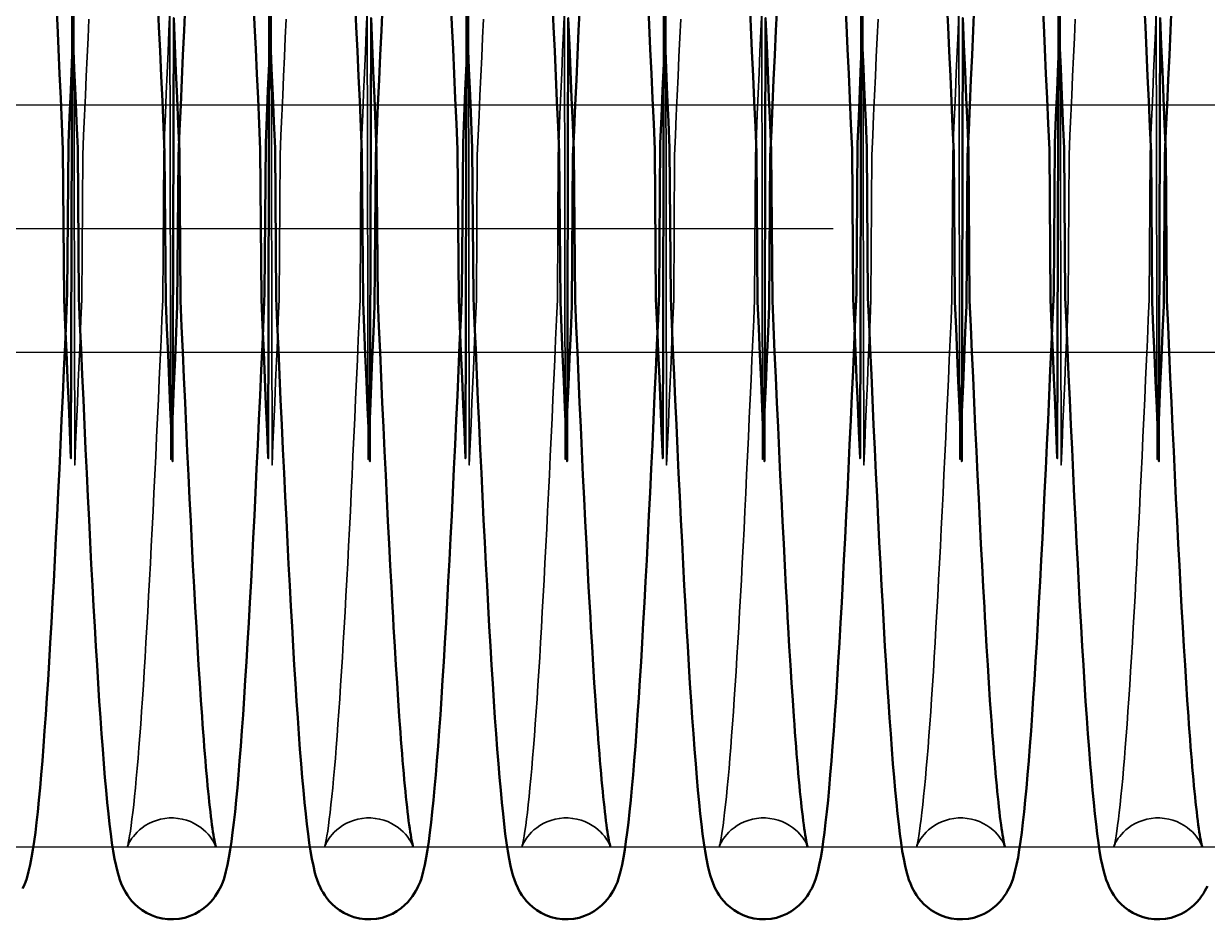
# Model space of a CAD drawing. Header units: millimetres. Extents: x 1448 to 104164, y -19509 to -89.
# Drawn here: x 54403.9 to 54499.5, y -3869 to -3796.6 of the extents above; entities that cross this region are included whole.
import ezdxf

# ---------------------------------------------------------------- set-up
doc = ezdxf.new("R2010")
doc.units = ezdxf.units.MM
doc.header["$LTSCALE"] = 60
doc.header["$MEASUREMENT"] = 0
doc.linetypes.add('CEN', pattern=[62, 60, -1, 0, -1])
doc.layers.get('0').update_dxf_attribs({"linetype": 'CONTINUOUS'})
doc.layers.add('cen', color=14, linetype='CONTINUOUS')
doc.layers.add('가려진 것(ISO)', color=7, linetype='CONTINUOUS', lineweight=35)
doc.layers.add('가시적인 것(ISO)', color=7, linetype='CONTINUOUS', lineweight=50)

# ---------------------------------------------------------------- blocks, each defined once
blk = doc.blocks.new('토션스프링 3')
at = {"layer": '가려진 것(ISO)', "flags": 128}
for points in [[(21462117.972, -50952889.177), (21462117.901, -50952890.697), (21462117.829, -50952892.235), (21462117.758, -50952893.791), (21462117.687, -50952895.368), (21462117.615, -50952896.964), (21462117.543, -50952898.577), (21462117.472, -50952900.205), (21462117.4, -50952911.846), (21462117.328, -50952913.499), (21462117.257, -50952915.16), (21462117.185, -50952916.829), (21462117.114, -50952918.503), (21462117.042, -50952920.18), (21462116.971, -50952921.859), (21462116.9, -50952923.544), (21462116.828, -50952925.233), (21462116.756, -50952888.925), (21462116.685, -50952890.618)], [(21462133.919, -50952889.177), (21462133.848, -50952890.697), (21462133.776, -50952892.235), (21462133.705, -50952893.791), (21462133.634, -50952895.368), (21462133.562, -50952896.964), (21462133.49, -50952898.577), (21462133.419, -50952900.205), (21462133.347, -50952911.846), (21462133.275, -50952913.499), (21462133.204, -50952915.16), (21462133.132, -50952916.829), (21462133.06, -50952918.503), (21462132.989, -50952920.18), (21462132.918, -50952921.859), (21462132.846, -50952923.544), (21462132.775, -50952925.233), (21462132.703, -50952888.925), (21462132.632, -50952890.618)], [(21462149.866, -50952889.177), (21462149.794, -50952890.697), (21462149.723, -50952892.235), (21462149.652, -50952893.791), (21462149.58, -50952895.368), (21462149.509, -50952896.964), (21462149.437, -50952898.577), (21462149.366, -50952900.205), (21462149.294, -50952911.846), (21462149.222, -50952913.499), (21462149.15, -50952915.16), (21462149.079, -50952916.829), (21462149.007, -50952918.503), (21462148.936, -50952920.18), (21462148.865, -50952921.859), (21462148.793, -50952923.543), (21462148.722, -50952925.233), (21462148.65, -50952888.925), (21462148.578, -50952890.618)], [(21462165.813, -50952889.177), (21462165.741, -50952890.697), (21462165.67, -50952892.234), (21462165.599, -50952893.791), (21462165.527, -50952895.368), (21462165.456, -50952896.964), (21462165.384, -50952898.577), (21462165.312, -50952900.205), (21462165.241, -50952911.846), (21462165.169, -50952913.499), (21462165.097, -50952915.16), (21462165.026, -50952916.829), (21462164.954, -50952918.502), (21462164.883, -50952920.18), (21462164.811, -50952921.859), (21462164.74, -50952923.543), (21462164.669, -50952925.233), (21462164.597, -50952888.925), (21462164.525, -50952890.618)], [(21462181.759, -50952889.177), (21462181.688, -50952890.697), (21462181.617, -50952892.234), (21462181.545, -50952893.791), (21462181.474, -50952895.368), (21462181.402, -50952896.964), (21462181.331, -50952898.577), (21462181.259, -50952900.205), (21462181.187, -50952911.846), (21462181.116, -50952913.499), (21462181.044, -50952915.16), (21462180.973, -50952916.829), (21462180.901, -50952918.502), (21462180.83, -50952920.179), (21462180.758, -50952921.859), (21462180.687, -50952923.543), (21462180.615, -50952925.233), (21462180.544, -50952888.925), (21462180.472, -50952890.618)], [(21462197.706, -50952889.177), (21462197.635, -50952890.697), (21462197.564, -50952892.234), (21462197.492, -50952893.791), (21462197.421, -50952895.368), (21462197.349, -50952896.964), (21462197.278, -50952898.577), (21462197.206, -50952900.205), (21462197.134, -50952911.846), (21462197.063, -50952913.499), (21462196.991, -50952915.16), (21462196.919, -50952916.829), (21462196.848, -50952918.502), (21462196.776, -50952920.179), (21462196.705, -50952921.858), (21462196.634, -50952923.543), (21462196.562, -50952925.233), (21462196.491, -50952888.925), (21462196.419, -50952890.618)], [(21462128.227, -50952956.08), (21462128.221, -50952956.062), (21462128.201, -50952956.006), (21462128.157, -50952955.903), (21462128.078, -50952955.744), (21462128.021, -50952955.64), (21462127.948, -50952955.52), (21462127.856, -50952955.383), (21462127.743, -50952955.231), (21462127.603, -50952955.064), (21462127.435, -50952954.888), (21462127.24, -50952954.707), (21462127.016, -50952954.528), (21462126.762, -50952954.356), (21462126.482, -50952954.197), (21462126.179, -50952954.057), (21462125.858, -50952953.939), (21462125.522, -50952953.85), (21462125.173, -50952953.789), (21462124.818, -50952953.758), (21462124.462, -50952953.76), (21462124.109, -50952953.793), (21462123.761, -50952953.858), (21462123.425, -50952953.95), (21462123.106, -50952954.069), (21462122.806, -50952954.212), (21462122.529, -50952954.372), (21462122.278, -50952954.546), (21462122.055, -50952954.725), (21462121.863, -50952954.905), (21462121.699, -50952955.081), (21462121.563, -50952955.245), (21462121.451, -50952955.396), (21462121.361, -50952955.531), (21462121.289, -50952955.651), (21462121.234, -50952955.752), (21462121.19, -50952955.838), (21462121.132, -50952955.965), (21462121.103, -50952956.042), (21462121.091, -50952956.076), (21462121.091, -50952956.075), (21462121.099, -50952956.044), (21462121.113, -50952955.986), (21462121.133, -50952955.904), (21462121.156, -50952955.8), (21462121.209, -50952955.537), (21462121.265, -50952955.209), (21462121.325, -50952954.819), (21462121.388, -50952954.37), (21462121.454, -50952953.864), (21462121.522, -50952953.304), (21462121.591, -50952952.691), (21462121.662, -50952952.029), (21462121.733, -50952951.319), (21462121.805, -50952950.565), (21462121.876, -50952949.768), (21462121.947, -50952948.932), (21462122.017, -50952948.053), (21462122.088, -50952947.131), (21462122.159, -50952946.167), (21462122.23, -50952945.161), (21462122.301, -50952944.117), (21462122.372, -50952943.034), (21462122.444, -50952941.915), (21462122.515, -50952940.761), (21462122.586, -50952939.573), (21462122.658, -50952938.353), (21462122.729, -50952937.102), (21462122.8, -50952935.821), (21462122.871, -50952934.507), (21462122.943, -50952933.16), (21462123.014, -50952931.784), (21462123.086, -50952930.379), (21462123.157, -50952928.947), (21462123.229, -50952927.491), (21462123.3, -50952926.011), (21462123.372, -50952924.51), (21462123.443, -50952922.988), (21462123.515, -50952921.449), (21462123.586, -50952919.894), (21462123.657, -50952918.321), (21462123.729, -50952916.728), (21462123.8, -50952915.118), (21462123.872, -50952913.492), (21462123.943, -50952911.852), (21462124.015, -50952900.201), (21462124.087, -50952898.539), (21462124.158, -50952896.87), (21462124.23, -50952895.196), (21462124.301, -50952893.517), (21462124.373, -50952891.836), (21462124.444, -50952890.155), (21462124.515, -50952888.47), (21462124.587, -50952924.781), (21462124.658, -50952923.091)], [(21462144.174, -50952956.08), (21462144.168, -50952956.062), (21462144.147, -50952956.006), (21462144.104, -50952955.903), (21462144.025, -50952955.744), (21462143.968, -50952955.64), (21462143.895, -50952955.52), (21462143.803, -50952955.383), (21462143.689, -50952955.231), (21462143.55, -50952955.064), (21462143.382, -50952954.888), (21462143.187, -50952954.707), (21462142.962, -50952954.528), (21462142.709, -50952954.356), (21462142.428, -50952954.197), (21462142.126, -50952954.057), (21462141.805, -50952953.939), (21462141.468, -50952953.85), (21462141.12, -50952953.789), (21462140.765, -50952953.758), (21462140.409, -50952953.76), (21462140.055, -50952953.793), (21462139.708, -50952953.858), (21462139.372, -50952953.95), (21462139.053, -50952954.069), (21462138.753, -50952954.212), (21462138.476, -50952954.372), (21462138.225, -50952954.546), (21462138.002, -50952954.725), (21462137.81, -50952954.905), (21462137.646, -50952955.081), (21462137.51, -50952955.245), (21462137.398, -50952955.396), (21462137.308, -50952955.531), (21462137.236, -50952955.651), (21462137.18, -50952955.752), (21462137.137, -50952955.838), (21462137.079, -50952955.965), (21462137.049, -50952956.042), (21462137.037, -50952956.076), (21462137.038, -50952956.075), (21462137.046, -50952956.044), (21462137.06, -50952955.986), (21462137.08, -50952955.904), (21462137.103, -50952955.8), (21462137.156, -50952955.537), (21462137.212, -50952955.209), (21462137.272, -50952954.819), (21462137.335, -50952954.37), (21462137.401, -50952953.864), (21462137.469, -50952953.304), (21462137.538, -50952952.691), (21462137.609, -50952952.029), (21462137.68, -50952951.32), (21462137.751, -50952950.565), (21462137.823, -50952949.769), (21462137.893, -50952948.932), (21462137.964, -50952948.053), (21462138.035, -50952947.131), (21462138.105, -50952946.167), (21462138.176, -50952945.162), (21462138.248, -50952944.117), (21462138.319, -50952943.034), (21462138.39, -50952941.915), (21462138.462, -50952940.761), (21462138.533, -50952939.573), (21462138.604, -50952938.353), (21462138.676, -50952937.102), (21462138.747, -50952935.821), (21462138.818, -50952934.507), (21462138.889, -50952933.161), (21462138.961, -50952931.784), (21462139.032, -50952930.379), (21462139.104, -50952928.948), (21462139.176, -50952927.491), (21462139.247, -50952926.011), (21462139.319, -50952924.51), (21462139.39, -50952922.988), (21462139.462, -50952921.449), (21462139.533, -50952919.894), (21462139.604, -50952918.321), (21462139.676, -50952916.728), (21462139.747, -50952915.118), (21462139.819, -50952913.492), (21462139.89, -50952911.852), (21462139.962, -50952900.201), (21462140.034, -50952898.54), (21462140.105, -50952896.871), (21462140.177, -50952895.196), (21462140.248, -50952893.517), (21462140.32, -50952891.836), (21462140.391, -50952890.154), (21462140.462, -50952888.47), (21462140.534, -50952924.781), (21462140.605, -50952923.091)], [(21462160.121, -50952956.08), (21462160.115, -50952956.062), (21462160.094, -50952956.006), (21462160.051, -50952955.903), (21462159.972, -50952955.744), (21462159.915, -50952955.64), (21462159.842, -50952955.52), (21462159.75, -50952955.383), (21462159.636, -50952955.231), (21462159.496, -50952955.064), (21462159.329, -50952954.888), (21462159.134, -50952954.707), (21462158.909, -50952954.528), (21462158.655, -50952954.356), (21462158.375, -50952954.197), (21462158.073, -50952954.057), (21462157.752, -50952953.939), (21462157.415, -50952953.85), (21462157.067, -50952953.789), (21462156.712, -50952953.758), (21462156.355, -50952953.76), (21462156.002, -50952953.793), (21462155.655, -50952953.858), (21462155.319, -50952953.951), (21462154.999, -50952954.069), (21462154.7, -50952954.212), (21462154.423, -50952954.372), (21462154.172, -50952954.546), (21462153.949, -50952954.725), (21462153.757, -50952954.905), (21462153.593, -50952955.081), (21462153.456, -50952955.245), (21462153.345, -50952955.396), (21462153.255, -50952955.531), (21462153.183, -50952955.651), (21462153.127, -50952955.752), (21462153.084, -50952955.838), (21462153.026, -50952955.965), (21462152.996, -50952956.042), (21462152.984, -50952956.076), (21462152.984, -50952956.075), (21462152.992, -50952956.044), (21462153.007, -50952955.986), (21462153.027, -50952955.904), (21462153.05, -50952955.8), (21462153.103, -50952955.537), (21462153.159, -50952955.208), (21462153.219, -50952954.819), (21462153.282, -50952954.37), (21462153.348, -50952953.864), (21462153.416, -50952953.304), (21462153.485, -50952952.691), (21462153.555, -50952952.029), (21462153.627, -50952951.32), (21462153.698, -50952950.565), (21462153.77, -50952949.769), (21462153.84, -50952948.932), (21462153.911, -50952948.053), (21462153.981, -50952947.131), (21462154.052, -50952946.167), (21462154.123, -50952945.162), (21462154.195, -50952944.117), (21462154.266, -50952943.035), (21462154.337, -50952941.915), (21462154.409, -50952940.761), (21462154.48, -50952939.573), (21462154.551, -50952938.353), (21462154.623, -50952937.102), (21462154.694, -50952935.821), (21462154.765, -50952934.507), (21462154.836, -50952933.161), (21462154.908, -50952931.784), (21462154.979, -50952930.38), (21462155.051, -50952928.948), (21462155.122, -50952927.491), (21462155.194, -50952926.011), (21462155.266, -50952924.51), (21462155.337, -50952922.988), (21462155.409, -50952921.449), (21462155.48, -50952919.893), (21462155.551, -50952918.32), (21462155.622, -50952916.728), (21462155.694, -50952915.118), (21462155.765, -50952913.492), (21462155.837, -50952911.853), (21462155.909, -50952900.201), (21462155.98, -50952898.54), (21462156.052, -50952896.871), (21462156.124, -50952895.196), (21462156.195, -50952893.516), (21462156.266, -50952891.835), (21462156.338, -50952890.154), (21462156.409, -50952888.469), (21462156.48, -50952924.781), (21462156.552, -50952923.091)], [(21462176.068, -50952956.08), (21462176.062, -50952956.062), (21462176.041, -50952956.006), (21462175.997, -50952955.903), (21462175.919, -50952955.744), (21462175.862, -50952955.64), (21462175.789, -50952955.52), (21462175.697, -50952955.383), (21462175.583, -50952955.231), (21462175.443, -50952955.064), (21462175.276, -50952954.888), (21462175.08, -50952954.707), (21462174.856, -50952954.528), (21462174.602, -50952954.356), (21462174.322, -50952954.197), (21462174.02, -50952954.057), (21462173.699, -50952953.939), (21462173.362, -50952953.85), (21462173.014, -50952953.789), (21462172.658, -50952953.758), (21462172.302, -50952953.76), (21462171.949, -50952953.793), (21462171.602, -50952953.858), (21462171.266, -50952953.951), (21462170.946, -50952954.069), (21462170.647, -50952954.212), (21462170.37, -50952954.373), (21462170.118, -50952954.546), (21462169.896, -50952954.725), (21462169.703, -50952954.905), (21462169.54, -50952955.081), (21462169.403, -50952955.245), (21462169.291, -50952955.396), (21462169.201, -50952955.531), (21462169.13, -50952955.651), (21462169.074, -50952955.753), (21462169.031, -50952955.838), (21462168.973, -50952955.965), (21462168.943, -50952956.042), (21462168.931, -50952956.076), (21462168.931, -50952956.075), (21462168.939, -50952956.044), (21462168.954, -50952955.986), (21462168.973, -50952955.904), (21462168.997, -50952955.8), (21462169.049, -50952955.536), (21462169.106, -50952955.208), (21462169.166, -50952954.818), (21462169.229, -50952954.369), (21462169.295, -50952953.864), (21462169.363, -50952953.303), (21462169.432, -50952952.691), (21462169.502, -50952952.029), (21462169.573, -50952951.32), (21462169.645, -50952950.566), (21462169.716, -50952949.769), (21462169.787, -50952948.932), (21462169.858, -50952948.053), (21462169.928, -50952947.131), (21462169.999, -50952946.167), (21462170.07, -50952945.162), (21462170.141, -50952944.118), (21462170.213, -50952943.035), (21462170.284, -50952941.916), (21462170.355, -50952940.761), (21462170.427, -50952939.573), (21462170.498, -50952938.353), (21462170.569, -50952937.102), (21462170.64, -50952935.821), (21462170.712, -50952934.507), (21462170.783, -50952933.161), (21462170.855, -50952931.785), (21462170.926, -50952930.38), (21462170.998, -50952928.948), (21462171.069, -50952927.492), (21462171.141, -50952926.011), (21462171.212, -50952924.51), (21462171.284, -50952922.988), (21462171.355, -50952921.449), (21462171.427, -50952919.893), (21462171.498, -50952918.32), (21462171.569, -50952916.728), (21462171.641, -50952915.118), (21462171.712, -50952913.492), (21462171.784, -50952911.853), (21462171.856, -50952900.201), (21462171.927, -50952898.54), (21462171.999, -50952896.871), (21462172.07, -50952895.196), (21462172.142, -50952893.516), (21462172.213, -50952891.835), (21462172.285, -50952890.154), (21462172.356, -50952888.469), (21462172.427, -50952924.781), (21462172.499, -50952923.091)], [(21462192.014, -50952956.08), (21462192.009, -50952956.062), (21462191.988, -50952956.006), (21462191.944, -50952955.903), (21462191.866, -50952955.744), (21462191.809, -50952955.64), (21462191.736, -50952955.52), (21462191.644, -50952955.383), (21462191.53, -50952955.231), (21462191.39, -50952955.064), (21462191.223, -50952954.888), (21462191.027, -50952954.707), (21462190.803, -50952954.528), (21462190.549, -50952954.356), (21462190.269, -50952954.197), (21462189.966, -50952954.057), (21462189.646, -50952953.939), (21462189.309, -50952953.85), (21462188.96, -50952953.789), (21462188.605, -50952953.758), (21462188.249, -50952953.76), (21462187.896, -50952953.793), (21462187.548, -50952953.858), (21462187.212, -50952953.951), (21462186.893, -50952954.069), (21462186.594, -50952954.212), (21462186.317, -50952954.373), (21462186.065, -50952954.546), (21462185.843, -50952954.725), (21462185.65, -50952954.906), (21462185.486, -50952955.081), (21462185.35, -50952955.245), (21462185.238, -50952955.396), (21462185.148, -50952955.531), (21462185.077, -50952955.651), (21462185.021, -50952955.753), (21462184.977, -50952955.838), (21462184.92, -50952955.965), (21462184.89, -50952956.042), (21462184.878, -50952956.076), (21462184.878, -50952956.075), (21462184.886, -50952956.044), (21462184.901, -50952955.987), (21462184.92, -50952955.904), (21462184.943, -50952955.8), (21462184.996, -50952955.536), (21462185.053, -50952955.208), (21462185.113, -50952954.818), (21462185.176, -50952954.369), (21462185.242, -50952953.863), (21462185.31, -50952953.303), (21462185.379, -50952952.691), (21462185.449, -50952952.029), (21462185.52, -50952951.32), (21462185.592, -50952950.566), (21462185.663, -50952949.769), (21462185.734, -50952948.932), (21462185.804, -50952948.053), (21462185.875, -50952947.132), (21462185.946, -50952946.168), (21462186.017, -50952945.162), (21462186.088, -50952944.118), (21462186.159, -50952943.035), (21462186.231, -50952941.916), (21462186.302, -50952940.762), (21462186.374, -50952939.573), (21462186.445, -50952938.353), (21462186.516, -50952937.101), (21462186.587, -50952935.82), (21462186.659, -50952934.507), (21462186.73, -50952933.161), (21462186.801, -50952931.785), (21462186.873, -50952930.38), (21462186.945, -50952928.949), (21462187.016, -50952927.492), (21462187.088, -50952926.012), (21462187.159, -50952924.51), (21462187.231, -50952922.988), (21462187.302, -50952921.449), (21462187.374, -50952919.893), (21462187.445, -50952918.32), (21462187.516, -50952916.728), (21462187.588, -50952915.118), (21462187.659, -50952913.493), (21462187.731, -50952911.853), (21462187.802, -50952900.202), (21462187.874, -50952898.54), (21462187.946, -50952896.871), (21462188.017, -50952895.196), (21462188.089, -50952893.516), (21462188.16, -50952891.835), (21462188.231, -50952890.153), (21462188.303, -50952888.469), (21462188.374, -50952924.781), (21462188.446, -50952923.091)], [(21462207.961, -50952956.08), (21462207.955, -50952956.062), (21462207.935, -50952956.006), (21462207.891, -50952955.903), (21462207.813, -50952955.744), (21462207.755, -50952955.64), (21462207.682, -50952955.52), (21462207.591, -50952955.383), (21462207.477, -50952955.231), (21462207.337, -50952955.064), (21462207.17, -50952954.888), (21462206.974, -50952954.707), (21462206.75, -50952954.528), (21462206.496, -50952954.356), (21462206.216, -50952954.197), (21462205.913, -50952954.057), (21462205.592, -50952953.939), (21462205.256, -50952953.85), (21462204.907, -50952953.789), (21462204.552, -50952953.758), (21462204.196, -50952953.76), (21462203.843, -50952953.793), (21462203.495, -50952953.858), (21462203.159, -50952953.951), (21462202.84, -50952954.069), (21462202.54, -50952954.212), (21462202.263, -50952954.373), (21462202.012, -50952954.546), (21462201.789, -50952954.726), (21462201.597, -50952954.906), (21462201.433, -50952955.081), (21462201.297, -50952955.245), (21462201.185, -50952955.396), (21462201.095, -50952955.531), (21462201.023, -50952955.651), (21462200.968, -50952955.753), (21462200.924, -50952955.838), (21462200.866, -50952955.965), (21462200.837, -50952956.042), (21462200.825, -50952956.076), (21462200.825, -50952956.075), (21462200.833, -50952956.044), (21462200.847, -50952955.987), (21462200.867, -50952955.905), (21462200.89, -50952955.801), (21462200.943, -50952955.536), (21462201, -50952955.207), (21462201.061, -50952954.817), (21462201.124, -50952954.368), (21462201.189, -50952953.863), (21462201.257, -50952953.303), (21462201.326, -50952952.691), (21462201.396, -50952952.029), (21462201.467, -50952951.32), (21462201.539, -50952950.566), (21462201.61, -50952949.769), (21462201.681, -50952948.931), (21462201.751, -50952948.053), (21462201.822, -50952947.132), (21462201.893, -50952946.168), (21462201.964, -50952945.163), (21462202.035, -50952944.118), (21462202.106, -50952943.036), (21462202.178, -50952941.917), (21462202.249, -50952940.762), (21462202.32, -50952939.574), (21462202.392, -50952938.353), (21462202.463, -50952937.101), (21462202.534, -50952935.82), (21462202.605, -50952934.507), (21462202.677, -50952933.161), (21462202.748, -50952931.785), (21462202.82, -50952930.381), (21462202.891, -50952928.949), (21462202.963, -50952927.492), (21462203.035, -50952926.012), (21462203.106, -50952924.51), (21462203.178, -50952922.988), (21462203.249, -50952921.448), (21462203.32, -50952919.892), (21462203.392, -50952918.32), (21462203.463, -50952916.728), (21462203.534, -50952915.118), (21462203.606, -50952913.493), (21462203.678, -50952911.853), (21462203.749, -50952900.202), (21462203.821, -50952898.541), (21462203.893, -50952896.871), (21462203.964, -50952895.196), (21462204.036, -50952893.516), (21462204.107, -50952891.834), (21462204.178, -50952890.152), (21462204.25, -50952888.468), (21462204.321, -50952924.78), (21462204.392, -50952923.091)]]:
    blk.add_lwpolyline(points, dxfattribs=at)
at = {"layer": '가시적인 것(ISO)', "flags": 128}
for points in [[(21462123.545, -50952887.873), (21462123.637, -50952889.814), (21462123.728, -50952891.789), (21462123.82, -50952893.794), (21462123.912, -50952895.827), (21462124.003, -50952897.882), (21462124.095, -50952899.957), (21462124.186, -50952912.049), (21462124.278, -50952914.162), (21462124.369, -50952916.294), (21462124.461, -50952918.441), (21462124.553, -50952920.599), (21462124.644, -50952922.763), (21462124.736, -50952924.93), (21462124.828, -50952889.096), (21462124.919, -50952891.255), (21462125.01, -50952893.405), (21462125.102, -50952895.552), (21462125.193, -50952897.692), (21462125.285, -50952899.822), (21462125.377, -50952911.938), (21462125.469, -50952914.036), (21462125.56, -50952916.111), (21462125.652, -50952918.159), (21462125.743, -50952920.177), (21462125.835, -50952922.161), (21462125.926, -50952924.116), (21462126.017, -50952926.04), (21462126.109, -50952927.929), (21462126.201, -50952929.78), (21462126.293, -50952931.59), (21462126.384, -50952933.353), (21462126.476, -50952935.068), (21462126.567, -50952936.73), (21462126.612, -50952937.54), (21462126.658, -50952938.337), (21462126.749, -50952939.893), (21462126.84, -50952941.395), (21462126.932, -50952942.841), (21462127.023, -50952944.228), (21462127.114, -50952945.553), (21462127.16, -50952946.191), (21462127.205, -50952946.812), (21462127.25, -50952947.416), (21462127.296, -50952948.003), (21462127.341, -50952948.572), (21462127.386, -50952949.123), (21462127.431, -50952949.657), (21462127.476, -50952950.174), (21462127.521, -50952950.673), (21462127.566, -50952951.155), (21462127.61, -50952951.617), (21462127.655, -50952952.061), (21462127.699, -50952952.485), (21462127.743, -50952952.89), (21462127.787, -50952953.274), (21462127.83, -50952953.638), (21462127.873, -50952953.98), (21462127.915, -50952954.301), (21462127.956, -50952954.6), (21462127.998, -50952954.877), (21462128.038, -50952955.131), (21462128.077, -50952955.36), (21462128.113, -50952955.561), (21462128.146, -50952955.733), (21462128.176, -50952955.875), (21462128.202, -50952955.984), (21462128.22, -50952956.054), (21462128.227, -50952956.08)], [(21462124.658, -50952923.091), (21462124.75, -50952920.927), (21462124.842, -50952918.768), (21462124.934, -50952916.617), (21462125.025, -50952914.48), (21462125.117, -50952912.36), (21462125.208, -50952900.262), (21462125.299, -50952898.187), (21462125.391, -50952896.132), (21462125.483, -50952894.098), (21462125.574, -50952892.09), (21462125.666, -50952890.11), (21462125.758, -50952888.163)], [(21462139.492, -50952887.873), (21462139.583, -50952889.813), (21462139.675, -50952891.788), (21462139.767, -50952893.794), (21462139.859, -50952895.827), (21462139.95, -50952897.882), (21462140.042, -50952899.957), (21462140.133, -50952912.049), (21462140.224, -50952914.161), (21462140.316, -50952916.294), (21462140.408, -50952918.441), (21462140.499, -50952920.599), (21462140.591, -50952922.763), (21462140.683, -50952924.93), (21462140.775, -50952889.096), (21462140.866, -50952891.255), (21462140.957, -50952893.406), (21462141.049, -50952895.552), (21462141.14, -50952897.692), (21462141.232, -50952899.822), (21462141.324, -50952911.938), (21462141.415, -50952914.036), (21462141.507, -50952916.111), (21462141.599, -50952918.159), (21462141.69, -50952920.177), (21462141.781, -50952922.161), (21462141.873, -50952924.116), (21462141.964, -50952926.04), (21462142.056, -50952927.929), (21462142.148, -50952929.78), (21462142.239, -50952931.589), (21462142.331, -50952933.353), (21462142.422, -50952935.068), (21462142.514, -50952936.73), (21462142.559, -50952937.54), (21462142.605, -50952938.337), (21462142.696, -50952939.893), (21462142.787, -50952941.395), (21462142.879, -50952942.841), (21462142.97, -50952944.228), (21462143.061, -50952945.553), (21462143.106, -50952946.191), (21462143.152, -50952946.812), (21462143.197, -50952947.416), (21462143.242, -50952948.003), (21462143.287, -50952948.572), (21462143.333, -50952949.123), (21462143.378, -50952949.657), (21462143.423, -50952950.174), (21462143.468, -50952950.673), (21462143.512, -50952951.155), (21462143.557, -50952951.617), (21462143.602, -50952952.061), (21462143.646, -50952952.485), (21462143.69, -50952952.89), (21462143.733, -50952953.274), (21462143.777, -50952953.638), (21462143.819, -50952953.98), (21462143.862, -50952954.301), (21462143.903, -50952954.6), (21462143.945, -50952954.877), (21462143.985, -50952955.131), (21462144.023, -50952955.36), (21462144.06, -50952955.561), (21462144.093, -50952955.733), (21462144.123, -50952955.875), (21462144.148, -50952955.984), (21462144.167, -50952956.054), (21462144.174, -50952956.08)], [(21462140.605, -50952923.091), (21462140.697, -50952920.927), (21462140.789, -50952918.768), (21462140.88, -50952916.617), (21462140.972, -50952914.48), (21462141.064, -50952912.36), (21462141.155, -50952900.261), (21462141.246, -50952898.187), (21462141.338, -50952896.132), (21462141.429, -50952894.098), (21462141.521, -50952892.09), (21462141.613, -50952890.11), (21462141.705, -50952888.163)], [(21462155.438, -50952887.873), (21462155.53, -50952889.813), (21462155.622, -50952891.788), (21462155.714, -50952893.794), (21462155.806, -50952895.827), (21462155.897, -50952897.882), (21462155.989, -50952899.957), (21462156.08, -50952912.049), (21462156.171, -50952914.161), (21462156.263, -50952916.293), (21462156.354, -50952918.44), (21462156.446, -50952920.598), (21462156.538, -50952922.763), (21462156.63, -50952924.93), (21462156.721, -50952889.096), (21462156.813, -50952891.255), (21462156.904, -50952893.406), (21462156.995, -50952895.552), (21462157.087, -50952897.692), (21462157.179, -50952899.822), (21462157.27, -50952911.938), (21462157.362, -50952914.035), (21462157.454, -50952916.111), (21462157.546, -50952918.159), (21462157.637, -50952920.177), (21462157.728, -50952922.161), (21462157.82, -50952924.116), (21462157.911, -50952926.04), (21462158.003, -50952927.929), (21462158.094, -50952929.78), (21462158.186, -50952931.589), (21462158.278, -50952933.353), (21462158.369, -50952935.068), (21462158.46, -50952936.73), (21462158.506, -50952937.54), (21462158.552, -50952938.337), (21462158.643, -50952939.893), (21462158.734, -50952941.395), (21462158.825, -50952942.841), (21462158.917, -50952944.228), (21462159.008, -50952945.552), (21462159.053, -50952946.191), (21462159.099, -50952946.812), (21462159.144, -50952947.416), (21462159.189, -50952948.003), (21462159.234, -50952948.572), (21462159.279, -50952949.123), (21462159.324, -50952949.657), (21462159.369, -50952950.174), (21462159.414, -50952950.673), (21462159.459, -50952951.155), (21462159.504, -50952951.617), (21462159.549, -50952952.061), (21462159.593, -50952952.485), (21462159.637, -50952952.89), (21462159.68, -50952953.274), (21462159.724, -50952953.638), (21462159.766, -50952953.98), (21462159.808, -50952954.301), (21462159.85, -50952954.6), (21462159.891, -50952954.877), (21462159.932, -50952955.131), (21462159.97, -50952955.36), (21462160.007, -50952955.561), (21462160.04, -50952955.733), (21462160.07, -50952955.875), (21462160.095, -50952955.984), (21462160.114, -50952956.054), (21462160.121, -50952956.08)], [(21462156.552, -50952923.091), (21462156.644, -50952920.927), (21462156.735, -50952918.768), (21462156.827, -50952916.617), (21462156.919, -50952914.48), (21462157.011, -50952912.36), (21462157.102, -50952900.261), (21462157.193, -50952898.187), (21462157.285, -50952896.132), (21462157.376, -50952894.098), (21462157.468, -50952892.09), (21462157.56, -50952890.11), (21462157.652, -50952888.163)], [(21462171.385, -50952887.873), (21462171.477, -50952889.813), (21462171.569, -50952891.788), (21462171.661, -50952893.794), (21462171.752, -50952895.826), (21462171.844, -50952897.882), (21462171.935, -50952899.957), (21462172.027, -50952912.049), (21462172.118, -50952914.161), (21462172.21, -50952916.293), (21462172.301, -50952918.44), (21462172.393, -50952920.598), (21462172.485, -50952922.763), (21462172.577, -50952924.93), (21462172.668, -50952889.095), (21462172.76, -50952891.255), (21462172.851, -50952893.406), (21462172.942, -50952895.552), (21462173.034, -50952897.692), (21462173.126, -50952899.822), (21462173.217, -50952911.938), (21462173.309, -50952914.035), (21462173.401, -50952916.11), (21462173.492, -50952918.159), (21462173.584, -50952920.177), (21462173.675, -50952922.161), (21462173.766, -50952924.116), (21462173.858, -50952926.04), (21462173.95, -50952927.929), (21462174.041, -50952929.78), (21462174.133, -50952931.589), (21462174.225, -50952933.353), (21462174.316, -50952935.068), (21462174.407, -50952936.73), (21462174.453, -50952937.54), (21462174.498, -50952938.337), (21462174.59, -50952939.893), (21462174.681, -50952941.395), (21462174.772, -50952942.841), (21462174.864, -50952944.228), (21462174.955, -50952945.552), (21462175, -50952946.19), (21462175.046, -50952946.812), (21462175.091, -50952947.416), (21462175.136, -50952948.003), (21462175.181, -50952948.572), (21462175.226, -50952949.123), (21462175.271, -50952949.657), (21462175.316, -50952950.174), (21462175.361, -50952950.673), (21462175.406, -50952951.155), (21462175.451, -50952951.617), (21462175.495, -50952952.061), (21462175.54, -50952952.485), (21462175.584, -50952952.89), (21462175.627, -50952953.274), (21462175.67, -50952953.638), (21462175.713, -50952953.98), (21462175.755, -50952954.301), (21462175.797, -50952954.6), (21462175.838, -50952954.877), (21462175.878, -50952955.131), (21462175.917, -50952955.36), (21462175.953, -50952955.561), (21462175.987, -50952955.733), (21462176.017, -50952955.875), (21462176.042, -50952955.984), (21462176.06, -50952956.054), (21462176.068, -50952956.08)], [(21462172.499, -50952923.091), (21462172.59, -50952920.927), (21462172.682, -50952918.768), (21462172.774, -50952916.617), (21462172.866, -50952914.48), (21462172.957, -50952912.36), (21462173.049, -50952900.261), (21462173.14, -50952898.186), (21462173.232, -50952896.132), (21462173.323, -50952894.098), (21462173.415, -50952892.09), (21462173.507, -50952890.11), (21462173.598, -50952888.163)], [(21462187.332, -50952887.873), (21462187.424, -50952889.813), (21462187.516, -50952891.788), (21462187.607, -50952893.794), (21462187.699, -50952895.826), (21462187.791, -50952897.882), (21462187.882, -50952899.957), (21462187.973, -50952912.049), (21462188.065, -50952914.161), (21462188.156, -50952916.293), (21462188.248, -50952918.44), (21462188.34, -50952920.598), (21462188.432, -50952922.763), (21462188.523, -50952924.93), (21462188.615, -50952889.095), (21462188.706, -50952891.255), (21462188.798, -50952893.406), (21462188.889, -50952895.552), (21462188.981, -50952897.692), (21462189.072, -50952899.822), (21462189.164, -50952911.938), (21462189.256, -50952914.035), (21462189.348, -50952916.11), (21462189.439, -50952918.159), (21462189.531, -50952920.177), (21462189.622, -50952922.161), (21462189.713, -50952924.116), (21462189.805, -50952926.04), (21462189.896, -50952927.929), (21462189.988, -50952929.78), (21462190.08, -50952931.589), (21462190.171, -50952933.353), (21462190.263, -50952935.068), (21462190.354, -50952936.73), (21462190.4, -50952937.54), (21462190.445, -50952938.337), (21462190.536, -50952939.893), (21462190.628, -50952941.395), (21462190.719, -50952942.841), (21462190.81, -50952944.228), (21462190.901, -50952945.552), (21462190.947, -50952946.19), (21462190.992, -50952946.812), (21462191.038, -50952947.416), (21462191.083, -50952948.003), (21462191.128, -50952948.572), (21462191.173, -50952949.123), (21462191.218, -50952949.657), (21462191.263, -50952950.174), (21462191.308, -50952950.673), (21462191.353, -50952951.155), (21462191.398, -50952951.617), (21462191.442, -50952952.061), (21462191.486, -50952952.485), (21462191.53, -50952952.89), (21462191.574, -50952953.274), (21462191.617, -50952953.638), (21462191.66, -50952953.98), (21462191.702, -50952954.301), (21462191.744, -50952954.6), (21462191.785, -50952954.877), (21462191.825, -50952955.131), (21462191.864, -50952955.36), (21462191.9, -50952955.561), (21462191.934, -50952955.733), (21462191.964, -50952955.875), (21462191.989, -50952955.984), (21462192.007, -50952956.054), (21462192.014, -50952956.08)], [(21462188.446, -50952923.091), (21462188.537, -50952920.927), (21462188.629, -50952918.768), (21462188.721, -50952916.618), (21462188.813, -50952914.48), (21462188.904, -50952912.36), (21462188.996, -50952900.26), (21462189.087, -50952898.186), (21462189.178, -50952896.131), (21462189.27, -50952894.098), (21462189.362, -50952892.09), (21462189.453, -50952890.111), (21462189.545, -50952888.164)], [(21462203.279, -50952887.872), (21462203.371, -50952889.813), (21462203.462, -50952891.788), (21462203.554, -50952893.793), (21462203.646, -50952895.826), (21462203.738, -50952897.882), (21462203.829, -50952899.957), (21462203.92, -50952912.049), (21462204.012, -50952914.161), (21462204.103, -50952916.293), (21462204.195, -50952918.44), (21462204.287, -50952920.598), (21462204.379, -50952922.762), (21462204.47, -50952924.93), (21462204.562, -50952889.095), (21462204.653, -50952891.255), (21462204.745, -50952893.406), (21462204.836, -50952895.552), (21462204.928, -50952897.692), (21462205.019, -50952899.822), (21462205.111, -50952911.937), (21462205.203, -50952914.035), (21462205.295, -50952916.11), (21462205.386, -50952918.159), (21462205.478, -50952920.177), (21462205.569, -50952922.162), (21462205.66, -50952924.116), (21462205.752, -50952926.04), (21462205.843, -50952927.929), (21462205.935, -50952929.78), (21462206.027, -50952931.589), (21462206.118, -50952933.353), (21462206.21, -50952935.068), (21462206.301, -50952936.73), (21462206.347, -50952937.54), (21462206.392, -50952938.337), (21462206.483, -50952939.893), (21462206.575, -50952941.395), (21462206.666, -50952942.841), (21462206.757, -50952944.228), (21462206.848, -50952945.552), (21462206.894, -50952946.19), (21462206.939, -50952946.812), (21462206.985, -50952947.416), (21462207.03, -50952948.003), (21462207.075, -50952948.572), (21462207.12, -50952949.124), (21462207.165, -50952949.657), (21462207.21, -50952950.174), (21462207.255, -50952950.673), (21462207.3, -50952951.155), (21462207.345, -50952951.617), (21462207.389, -50952952.061), (21462207.433, -50952952.485), (21462207.477, -50952952.89), (21462207.521, -50952953.274), (21462207.564, -50952953.638), (21462207.607, -50952953.98), (21462207.649, -50952954.301), (21462207.691, -50952954.6), (21462207.732, -50952954.877), (21462207.772, -50952955.131), (21462207.811, -50952955.36), (21462207.847, -50952955.561), (21462207.881, -50952955.733), (21462207.91, -50952955.875), (21462207.936, -50952955.984), (21462207.954, -50952956.054), (21462207.961, -50952956.08)], [(21462204.392, -50952923.091), (21462204.484, -50952920.927), (21462204.576, -50952918.768), (21462204.668, -50952916.618), (21462204.759, -50952914.48), (21462204.851, -50952912.359), (21462204.943, -50952900.26), (21462205.034, -50952898.185), (21462205.125, -50952896.131), (21462205.217, -50952894.098), (21462205.309, -50952892.09), (21462205.4, -50952890.111), (21462205.492, -50952888.164)], [(21462116.685, -50952890.618), (21462116.593, -50952892.783), (21462116.501, -50952894.941), (21462116.41, -50952897.09), (21462116.318, -50952899.224), (21462116.227, -50952911.34), (21462116.135, -50952913.433), (21462116.044, -50952915.51), (21462115.952, -50952917.568), (21462115.861, -50952919.603), (21462115.769, -50952921.613), (21462115.677, -50952923.592), (21462115.586, -50952925.537), (21462115.494, -50952927.445), (21462115.402, -50952929.312), (21462115.311, -50952931.134), (21462115.22, -50952932.914), (21462115.128, -50952934.654), (21462115.036, -50952936.348), (21462114.944, -50952937.995), (21462114.853, -50952939.592), (21462114.761, -50952941.135), (21462114.669, -50952942.622), (21462114.577, -50952944.05), (21462114.485, -50952945.416), (21462114.393, -50952946.721), (21462114.301, -50952947.967), (21462114.209, -50952949.151), (21462114.116, -50952950.275), (21462114.023, -50952951.335), (21462113.929, -50952952.331), (21462113.835, -50952953.262), (21462113.739, -50952954.128), (21462113.643, -50952954.926), (21462113.546, -50952955.657), (21462113.447, -50952956.329), (21462113.341, -50952956.952), (21462113.225, -50952957.536), (21462113.095, -50952958.092), (21462112.952, -50952958.647), (21462112.849, -50952958.95), (21462112.704, -50952959.283), (21462112.612, -50952959.464)], [(21462132.632, -50952890.618), (21462132.54, -50952892.783), (21462132.448, -50952894.942), (21462132.356, -50952897.09), (21462132.265, -50952899.224), (21462132.173, -50952911.34), (21462132.082, -50952913.433), (21462131.991, -50952915.51), (21462131.899, -50952917.568), (21462131.808, -50952919.604), (21462131.716, -50952921.613), (21462131.624, -50952923.592), (21462131.532, -50952925.538), (21462131.441, -50952927.446), (21462131.349, -50952929.312), (21462131.258, -50952931.134), (21462131.167, -50952932.915), (21462131.075, -50952934.654), (21462130.983, -50952936.349), (21462130.891, -50952937.996), (21462130.799, -50952939.593), (21462130.707, -50952941.136), (21462130.615, -50952942.623), (21462130.524, -50952944.051), (21462130.432, -50952945.416), (21462130.34, -50952946.722), (21462130.248, -50952947.967), (21462130.156, -50952949.152), (21462130.063, -50952950.275), (21462129.97, -50952951.335), (21462129.876, -50952952.332), (21462129.782, -50952953.263), (21462129.686, -50952954.128), (21462129.59, -50952954.926), (21462129.493, -50952955.658), (21462129.394, -50952956.33), (21462129.288, -50952956.953), (21462129.171, -50952957.537), (21462129.042, -50952958.092), (21462128.899, -50952958.647), (21462128.795, -50952958.949), (21462128.65, -50952959.283), (21462128.557, -50952959.464), (21462128.449, -50952959.657), (21462128.324, -50952959.864), (21462128.178, -50952960.085), (21462128.003, -50952960.321), (21462127.794, -50952960.566), (21462127.545, -50952960.815), (21462127.255, -50952961.062), (21462126.924, -50952961.294), (21462126.554, -50952961.503), (21462126.15, -50952961.681), (21462125.721, -50952961.818), (21462125.272, -50952961.909), (21462124.811, -50952961.951), (21462124.348, -50952961.943), (21462123.891, -50952961.884), (21462123.448, -50952961.776), (21462123.026, -50952961.625), (21462122.634, -50952961.437), (21462122.277, -50952961.218), (21462121.959, -50952960.979), (21462121.682, -50952960.73), (21462121.447, -50952960.481), (21462121.249, -50952960.239), (21462121.085, -50952960.007), (21462120.949, -50952959.791), (21462120.836, -50952959.59), (21462120.74, -50952959.402), (21462120.59, -50952959.06), (21462120.474, -50952958.751), (21462120.379, -50952958.462), (21462120.3, -50952958.185), (21462120.167, -50952957.634), (21462120.047, -50952957.053), (21462119.937, -50952956.432), (21462119.836, -50952955.765), (21462119.739, -50952955.045), (21462119.645, -50952954.265), (21462119.552, -50952953.419), (21462119.458, -50952952.504), (21462119.364, -50952951.524), (21462119.271, -50952950.478), (21462119.178, -50952949.37), (21462119.086, -50952948.198), (21462118.994, -50952946.966), (21462118.902, -50952945.67), (21462118.81, -50952944.31), (21462118.718, -50952942.889), (21462118.626, -50952941.409), (21462118.534, -50952939.875), (21462118.442, -50952938.287), (21462118.35, -50952936.65), (21462118.258, -50952934.966), (21462118.167, -50952933.237), (21462118.075, -50952931.466), (21462117.984, -50952929.648), (21462117.892, -50952927.786), (21462117.801, -50952925.883), (21462117.709, -50952923.943), (21462117.617, -50952921.969), (21462117.525, -50952919.966), (21462117.434, -50952917.937), (21462117.342, -50952915.885), (21462117.251, -50952913.815), (21462117.16, -50952911.722), (21462117.068, -50952899.607), (21462116.976, -50952897.473), (21462116.885, -50952895.325), (21462116.793, -50952893.168), (21462116.701, -50952891.005), (21462116.61, -50952888.841), (21462116.518, -50952924.679), (21462116.427, -50952922.523), (21462116.336, -50952920.372), (21462116.244, -50952918.222), (21462116.152, -50952916.08), (21462116.061, -50952913.949), (21462115.969, -50952911.832), (21462115.877, -50952899.735), (21462115.786, -50952897.661), (21462115.694, -50952895.615), (21462115.603, -50952893.6), (21462115.512, -50952891.615), (21462115.42, -50952889.657), (21462115.328, -50952887.73)], [(21462148.578, -50952890.618), (21462148.487, -50952892.783), (21462148.395, -50952894.942), (21462148.303, -50952897.09), (21462148.212, -50952899.224), (21462148.12, -50952911.339), (21462148.029, -50952913.433), (21462147.938, -50952915.51), (21462147.846, -50952917.568), (21462147.754, -50952919.604), (21462147.663, -50952921.613), (21462147.571, -50952923.592), (21462147.479, -50952925.538), (21462147.388, -50952927.446), (21462147.296, -50952929.312), (21462147.205, -50952931.134), (21462147.113, -50952932.915), (21462147.022, -50952934.654), (21462146.93, -50952936.349), (21462146.838, -50952937.996), (21462146.746, -50952939.593), (21462146.654, -50952941.136), (21462146.562, -50952942.623), (21462146.47, -50952944.051), (21462146.379, -50952945.416), (21462146.287, -50952946.722), (21462146.195, -50952947.967), (21462146.103, -50952949.152), (21462146.01, -50952950.275), (21462145.917, -50952951.336), (21462145.823, -50952952.332), (21462145.728, -50952953.263), (21462145.633, -50952954.128), (21462145.537, -50952954.927), (21462145.44, -50952955.658), (21462145.341, -50952956.33), (21462145.235, -50952956.953), (21462145.118, -50952957.537), (21462144.989, -50952958.092), (21462144.846, -50952958.647), (21462144.741, -50952958.949), (21462144.596, -50952959.282), (21462144.503, -50952959.464), (21462144.396, -50952959.657), (21462144.271, -50952959.864), (21462144.125, -50952960.085), (21462143.95, -50952960.32), (21462143.741, -50952960.566), (21462143.492, -50952960.815), (21462143.202, -50952961.061), (21462142.871, -50952961.294), (21462142.501, -50952961.503), (21462142.097, -50952961.681), (21462141.668, -50952961.818), (21462141.219, -50952961.909), (21462140.758, -50952961.951), (21462140.295, -50952961.943), (21462139.839, -50952961.884), (21462139.395, -50952961.776), (21462138.973, -50952961.625), (21462138.581, -50952961.437), (21462138.224, -50952961.218), (21462137.906, -50952960.979), (21462137.629, -50952960.73), (21462137.394, -50952960.481), (21462137.196, -50952960.239), (21462137.032, -50952960.007), (21462136.896, -50952959.791), (21462136.783, -50952959.59), (21462136.687, -50952959.402), (21462136.537, -50952959.061), (21462136.42, -50952958.751), (21462136.326, -50952958.462), (21462136.247, -50952958.185), (21462136.113, -50952957.634), (21462135.993, -50952957.052), (21462135.884, -50952956.432), (21462135.783, -50952955.765), (21462135.686, -50952955.045), (21462135.592, -50952954.265), (21462135.499, -50952953.419), (21462135.404, -50952952.504), (21462135.311, -50952951.524), (21462135.218, -50952950.478), (21462135.125, -50952949.37), (21462135.033, -50952948.198), (21462134.941, -50952946.966), (21462134.849, -50952945.67), (21462134.757, -50952944.31), (21462134.665, -50952942.888), (21462134.573, -50952941.409), (21462134.481, -50952939.874), (21462134.389, -50952938.287), (21462134.297, -50952936.65), (21462134.205, -50952934.965), (21462134.113, -50952933.237), (21462134.022, -50952931.466), (21462133.931, -50952929.648), (21462133.839, -50952927.786), (21462133.747, -50952925.883), (21462133.656, -50952923.942), (21462133.564, -50952921.969), (21462133.472, -50952919.965), (21462133.38, -50952917.936), (21462133.289, -50952915.885), (21462133.198, -50952913.815), (21462133.106, -50952911.722), (21462133.015, -50952899.606), (21462132.923, -50952897.472), (21462132.832, -50952895.325), (21462132.74, -50952893.168), (21462132.648, -50952891.005), (21462132.556, -50952888.84), (21462132.465, -50952924.678), (21462132.374, -50952922.523), (21462132.282, -50952920.371), (21462132.191, -50952918.222), (21462132.099, -50952916.079), (21462132.007, -50952913.948), (21462131.916, -50952911.832), (21462131.824, -50952899.735), (21462131.732, -50952897.661), (21462131.641, -50952895.615), (21462131.55, -50952893.6), (21462131.458, -50952891.614), (21462131.367, -50952889.656), (21462131.275, -50952887.73)], [(21462164.525, -50952890.618), (21462164.434, -50952892.783), (21462164.342, -50952894.942), (21462164.25, -50952897.09), (21462164.159, -50952899.224), (21462164.067, -50952911.339), (21462163.976, -50952913.433), (21462163.885, -50952915.51), (21462163.793, -50952917.568), (21462163.701, -50952919.604), (21462163.61, -50952921.613), (21462163.518, -50952923.593), (21462163.426, -50952925.538), (21462163.334, -50952927.446), (21462163.243, -50952929.312), (21462163.152, -50952931.134), (21462163.06, -50952932.915), (21462162.969, -50952934.654), (21462162.877, -50952936.349), (21462162.785, -50952937.996), (21462162.693, -50952939.593), (21462162.601, -50952941.136), (21462162.509, -50952942.623), (21462162.417, -50952944.051), (21462162.326, -50952945.416), (21462162.234, -50952946.722), (21462162.142, -50952947.967), (21462162.049, -50952949.152), (21462161.957, -50952950.275), (21462161.864, -50952951.336), (21462161.77, -50952952.332), (21462161.675, -50952953.263), (21462161.58, -50952954.129), (21462161.483, -50952954.927), (21462161.387, -50952955.658), (21462161.288, -50952956.33), (21462161.182, -50952956.953), (21462161.065, -50952957.537), (21462160.936, -50952958.092), (21462160.792, -50952958.647), (21462160.687, -50952958.949), (21462160.542, -50952959.282), (21462160.45, -50952959.464), (21462160.342, -50952959.657), (21462160.218, -50952959.863), (21462160.072, -50952960.085), (21462159.897, -50952960.32), (21462159.688, -50952960.565), (21462159.439, -50952960.815), (21462159.149, -50952961.061), (21462158.818, -50952961.294), (21462158.448, -50952961.503), (21462158.044, -50952961.681), (21462157.615, -50952961.818), (21462157.166, -50952961.909), (21462156.705, -50952961.951), (21462156.242, -50952961.943), (21462155.786, -50952961.884), (21462155.342, -50952961.776), (21462154.92, -50952961.625), (21462154.528, -50952961.437), (21462154.171, -50952961.218), (21462153.853, -50952960.979), (21462153.576, -50952960.73), (21462153.341, -50952960.481), (21462153.143, -50952960.239), (21462152.979, -50952960.008), (21462152.843, -50952959.791), (21462152.729, -50952959.59), (21462152.634, -50952959.402), (21462152.484, -50952959.061), (21462152.367, -50952958.751), (21462152.273, -50952958.463), (21462152.194, -50952958.186), (21462152.06, -50952957.634), (21462151.94, -50952957.052), (21462151.831, -50952956.432), (21462151.729, -50952955.765), (21462151.633, -50952955.046), (21462151.539, -50952954.266), (21462151.445, -50952953.419), (21462151.351, -50952952.504), (21462151.258, -50952951.524), (21462151.165, -50952950.479), (21462151.072, -50952949.37), (21462150.98, -50952948.199), (21462150.888, -50952946.966), (21462150.796, -50952945.67), (21462150.704, -50952944.309), (21462150.612, -50952942.888), (21462150.519, -50952941.409), (21462150.427, -50952939.874), (21462150.335, -50952938.287), (21462150.244, -50952936.65), (21462150.152, -50952934.965), (21462150.06, -50952933.237), (21462149.969, -50952931.466), (21462149.878, -50952929.648), (21462149.786, -50952927.785), (21462149.694, -50952925.882), (21462149.602, -50952923.942), (21462149.511, -50952921.968), (21462149.419, -50952919.965), (21462149.327, -50952917.936), (21462149.236, -50952915.885), (21462149.145, -50952913.815), (21462149.053, -50952911.721), (21462148.962, -50952899.606), (21462148.87, -50952897.472), (21462148.778, -50952895.324), (21462148.687, -50952893.167), (21462148.595, -50952891.004), (21462148.503, -50952888.84), (21462148.412, -50952924.678), (21462148.321, -50952922.523), (21462148.229, -50952920.371), (21462148.138, -50952918.221), (21462148.046, -50952916.079), (21462147.954, -50952913.947), (21462147.863, -50952911.831), (21462147.771, -50952899.734), (21462147.679, -50952897.661), (21462147.588, -50952895.615), (21462147.497, -50952893.6), (21462147.405, -50952891.614), (21462147.314, -50952889.656), (21462147.222, -50952887.729)], [(21462180.472, -50952890.618), (21462180.38, -50952892.783), (21462180.289, -50952894.942), (21462180.197, -50952897.09), (21462180.105, -50952899.224), (21462180.014, -50952911.339), (21462179.923, -50952913.433), (21462179.831, -50952915.51), (21462179.74, -50952917.568), (21462179.648, -50952919.604), (21462179.556, -50952921.613), (21462179.465, -50952923.593), (21462179.373, -50952925.538), (21462179.281, -50952927.446), (21462179.19, -50952929.312), (21462179.099, -50952931.134), (21462179.007, -50952932.915), (21462178.915, -50952934.654), (21462178.824, -50952936.349), (21462178.732, -50952937.996), (21462178.64, -50952939.593), (21462178.548, -50952941.136), (21462178.456, -50952942.623), (21462178.364, -50952944.051), (21462178.272, -50952945.416), (21462178.181, -50952946.722), (21462178.089, -50952947.967), (21462177.996, -50952949.152), (21462177.904, -50952950.276), (21462177.81, -50952951.336), (21462177.717, -50952952.332), (21462177.622, -50952953.263), (21462177.527, -50952954.129), (21462177.43, -50952954.927), (21462177.334, -50952955.658), (21462177.234, -50952956.33), (21462177.128, -50952956.953), (21462177.012, -50952957.537), (21462176.883, -50952958.092), (21462176.739, -50952958.646), (21462176.633, -50952958.949), (21462176.488, -50952959.282), (21462176.396, -50952959.463), (21462176.288, -50952959.657), (21462176.164, -50952959.863), (21462176.019, -50952960.085), (21462175.844, -50952960.32), (21462175.635, -50952960.565), (21462175.386, -50952960.815), (21462175.096, -50952961.061), (21462174.765, -50952961.293), (21462174.395, -50952961.503), (21462173.991, -50952961.681), (21462173.562, -50952961.818), (21462173.114, -50952961.909), (21462172.652, -50952961.951), (21462172.189, -50952961.943), (21462171.733, -50952961.884), (21462171.289, -50952961.776), (21462170.867, -50952961.625), (21462170.475, -50952961.437), (21462170.118, -50952961.218), (21462169.8, -50952960.979), (21462169.523, -50952960.73), (21462169.288, -50952960.482), (21462169.09, -50952960.239), (21462168.926, -50952960.008), (21462168.79, -50952959.791), (21462168.676, -50952959.59), (21462168.581, -50952959.402), (21462168.431, -50952959.061), (21462168.314, -50952958.751), (21462168.22, -50952958.463), (21462168.141, -50952958.186), (21462168.007, -50952957.634), (21462167.887, -50952957.052), (21462167.778, -50952956.432), (21462167.676, -50952955.766), (21462167.58, -50952955.046), (21462167.486, -50952954.266), (21462167.392, -50952953.419), (21462167.298, -50952952.504), (21462167.205, -50952951.524), (21462167.111, -50952950.479), (21462167.019, -50952949.37), (21462166.927, -50952948.199), (21462166.835, -50952946.966), (21462166.743, -50952945.67), (21462166.651, -50952944.309), (21462166.558, -50952942.888), (21462166.466, -50952941.409), (21462166.374, -50952939.874), (21462166.282, -50952938.287), (21462166.19, -50952936.649), (21462166.099, -50952934.965), (21462166.007, -50952933.237), (21462165.916, -50952931.466), (21462165.824, -50952929.648), (21462165.733, -50952927.785), (21462165.641, -50952925.882), (21462165.549, -50952923.941), (21462165.457, -50952921.968), (21462165.366, -50952919.965), (21462165.274, -50952917.936), (21462165.183, -50952915.885), (21462165.091, -50952913.815), (21462165, -50952911.721), (21462164.909, -50952899.605), (21462164.817, -50952897.472), (21462164.725, -50952895.324), (21462164.633, -50952893.167), (21462164.542, -50952891.004), (21462164.45, -50952888.84), (21462164.359, -50952924.678), (21462164.267, -50952922.523), (21462164.176, -50952920.371), (21462164.085, -50952918.221), (21462163.993, -50952916.078), (21462163.901, -50952913.947), (21462163.809, -50952911.831), (21462163.718, -50952899.734), (21462163.626, -50952897.66), (21462163.535, -50952895.614), (21462163.443, -50952893.6), (21462163.352, -50952891.614), (21462163.261, -50952889.655), (21462163.169, -50952887.729)], [(21462196.419, -50952890.618), (21462196.327, -50952892.783), (21462196.236, -50952894.942), (21462196.144, -50952897.09), (21462196.052, -50952899.224), (21462195.961, -50952911.339), (21462195.87, -50952913.433), (21462195.778, -50952915.51), (21462195.687, -50952917.568), (21462195.595, -50952919.604), (21462195.503, -50952921.613), (21462195.411, -50952923.593), (21462195.32, -50952925.538), (21462195.228, -50952927.446), (21462195.137, -50952929.312), (21462195.045, -50952931.134), (21462194.954, -50952932.915), (21462194.862, -50952934.654), (21462194.771, -50952936.349), (21462194.679, -50952937.996), (21462194.587, -50952939.593), (21462194.495, -50952941.137), (21462194.403, -50952942.623), (21462194.311, -50952944.051), (21462194.219, -50952945.416), (21462194.127, -50952946.722), (21462194.035, -50952947.967), (21462193.943, -50952949.152), (21462193.85, -50952950.276), (21462193.757, -50952951.336), (21462193.663, -50952952.332), (21462193.569, -50952953.264), (21462193.473, -50952954.129), (21462193.377, -50952954.927), (21462193.281, -50952955.658), (21462193.181, -50952956.33), (21462193.075, -50952956.954), (21462192.959, -50952957.537), (21462192.83, -50952958.091), (21462192.685, -50952958.646), (21462192.58, -50952958.948), (21462192.434, -50952959.282), (21462192.342, -50952959.463), (21462192.235, -50952959.657), (21462192.111, -50952959.863), (21462191.966, -50952960.084), (21462191.791, -50952960.32), (21462191.582, -50952960.565), (21462191.333, -50952960.815), (21462191.043, -50952961.061), (21462190.712, -50952961.293), (21462190.342, -50952961.503), (21462189.938, -50952961.68), (21462189.509, -50952961.818), (21462189.061, -50952961.909), (21462188.6, -50952961.951), (21462188.136, -50952961.943), (21462187.68, -50952961.884), (21462187.236, -50952961.776), (21462186.814, -50952961.625), (21462186.422, -50952961.437), (21462186.065, -50952961.218), (21462185.747, -50952960.979), (21462185.47, -50952960.73), (21462185.235, -50952960.482), (21462185.037, -50952960.239), (21462184.873, -50952960.008), (21462184.737, -50952959.791), (21462184.623, -50952959.59), (21462184.528, -50952959.402), (21462184.378, -50952959.061), (21462184.261, -50952958.752), (21462184.167, -50952958.463), (21462184.088, -50952958.186), (21462183.954, -50952957.634), (21462183.834, -50952957.052), (21462183.724, -50952956.432), (21462183.623, -50952955.766), (21462183.527, -50952955.047), (21462183.433, -50952954.267), (21462183.339, -50952953.419), (21462183.245, -50952952.505), (21462183.151, -50952951.524), (21462183.058, -50952950.479), (21462182.966, -50952949.37), (21462182.874, -50952948.199), (21462182.782, -50952946.967), (21462182.69, -50952945.67), (21462182.597, -50952944.309), (21462182.505, -50952942.888), (21462182.413, -50952941.408), (21462182.321, -50952939.874), (21462182.229, -50952938.286), (21462182.137, -50952936.649), (21462182.046, -50952934.965), (21462181.954, -50952933.237), (21462181.863, -50952931.466), (21462181.771, -50952929.648), (21462181.68, -50952927.785), (21462181.588, -50952925.881), (21462181.496, -50952923.941), (21462181.404, -50952921.968), (21462181.313, -50952919.965), (21462181.221, -50952917.936), (21462181.13, -50952915.885), (21462181.038, -50952913.815), (21462180.947, -50952911.721), (21462180.855, -50952899.605), (21462180.764, -50952897.471), (21462180.672, -50952895.323), (21462180.58, -50952893.166), (21462180.488, -50952891.003), (21462180.397, -50952888.839), (21462180.305, -50952924.678), (21462180.214, -50952922.523), (21462180.123, -50952920.371), (21462180.031, -50952918.221), (21462179.94, -50952916.078), (21462179.848, -50952913.946), (21462179.756, -50952911.83), (21462179.664, -50952899.733), (21462179.573, -50952897.66), (21462179.481, -50952895.614), (21462179.39, -50952893.6), (21462179.299, -50952891.614), (21462179.207, -50952889.655), (21462179.116, -50952887.728)], [(21462208.38, -50952959.281), (21462208.288, -50952959.463), (21462208.181, -50952959.656), (21462208.058, -50952959.863), (21462207.913, -50952960.084), (21462207.738, -50952960.32), (21462207.529, -50952960.565), (21462207.28, -50952960.814), (21462206.99, -50952961.061), (21462206.66, -50952961.293), (21462206.289, -50952961.503), (21462205.885, -50952961.68), (21462205.456, -50952961.818), (21462205.008, -50952961.909), (21462204.547, -50952961.951), (21462204.083, -50952961.943), (21462203.627, -50952961.884), (21462203.183, -50952961.776), (21462202.761, -50952961.625), (21462202.369, -50952961.437), (21462202.013, -50952961.219), (21462201.694, -50952960.979), (21462201.417, -50952960.73), (21462201.182, -50952960.482), (21462200.984, -50952960.239), (21462200.82, -50952960.008), (21462200.684, -50952959.792), (21462200.57, -50952959.59), (21462200.475, -50952959.403), (21462200.325, -50952959.061), (21462200.208, -50952958.752), (21462200.113, -50952958.463), (21462200.035, -50952958.186), (21462199.901, -50952957.634), (21462199.78, -50952957.052), (21462199.671, -50952956.432), (21462199.57, -50952955.766), (21462199.474, -50952955.047), (21462199.38, -50952954.267), (21462199.286, -50952953.42), (21462199.192, -50952952.505), (21462199.098, -50952951.524), (21462199.005, -50952950.479), (21462198.913, -50952949.37), (21462198.82, -50952948.199), (21462198.728, -50952946.967), (21462198.636, -50952945.67), (21462198.544, -50952944.309), (21462198.452, -50952942.888), (21462198.36, -50952941.408), (21462198.268, -50952939.873), (21462198.176, -50952938.286), (21462198.084, -50952936.649), (21462197.992, -50952934.965), (21462197.901, -50952933.237), (21462197.81, -50952931.466), (21462197.718, -50952929.648), (21462197.626, -50952927.785), (21462197.535, -50952925.881), (21462197.443, -50952923.941), (21462197.351, -50952921.967), (21462197.259, -50952919.964), (21462197.168, -50952917.936), (21462197.076, -50952915.885), (21462196.985, -50952913.815), (21462196.894, -50952911.721), (21462196.802, -50952899.605), (21462196.711, -50952897.471), (21462196.619, -50952895.323), (21462196.527, -50952893.166), (21462196.435, -50952891.003), (21462196.344, -50952888.839), (21462196.252, -50952924.678), (21462196.161, -50952922.523), (21462196.07, -50952920.37), (21462195.978, -50952918.22), (21462195.887, -50952916.077), (21462195.795, -50952913.946), (21462195.703, -50952911.829), (21462195.611, -50952899.733), (21462195.52, -50952897.659), (21462195.428, -50952895.614), (21462195.337, -50952893.6), (21462195.246, -50952891.613), (21462195.154, -50952889.655), (21462195.063, -50952887.728)]]:
    blk.add_lwpolyline(points, dxfattribs=at)
blk = doc.blocks.new('토션스프링1234')
blk.add_blockref('토션스프링 3', (188.103, -4314.906))

msp = doc.modelspace()

# ---------------------------------------------------------------- linework, layer by layer
at = {"color": 3}
for p, q in [((50947.59, -3803.182), (55781.04, -3803.182)), ((50947.59, -3823.182), (55781.04, -3823.182)), ((51099.315, -3863.182), (60099.315, -3863.182))]:
    msp.add_line(p, q, dxfattribs=at)
at = {"layer": 'cen', "linetype": 'CEN'}
msp.add_line((50869.315, -3813.182), (60474.26, -3813.182), dxfattribs=at)

# ---------------------------------------------------------------- block references
msp.add_blockref('토션스프링1234', (-21407896.935, 50953407.828, 0))

doc.saveas('drawing.dxf')
